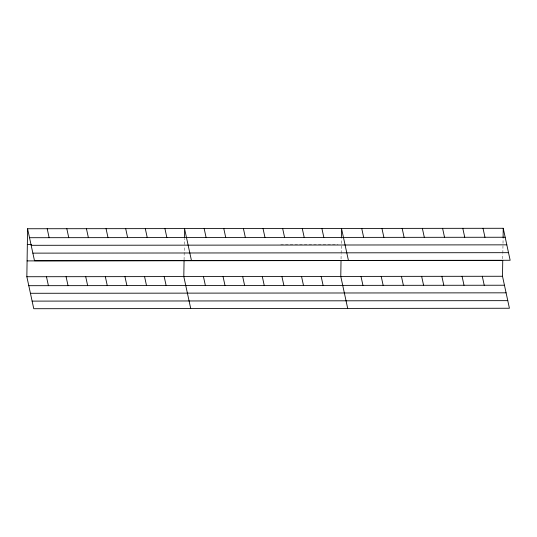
<?xml version="1.0" encoding="UTF-8"?>
<svg xmlns="http://www.w3.org/2000/svg" width="537" height="537" viewBox="0 0 537 537"><rect width="100%" height="100%" fill="white"/><g stroke="black" fill="none" stroke-linecap="round" stroke-linejoin="round"><path stroke-width="0.4" stroke-dasharray="2.69 2.01" d="M184.07 259.928L184.278 246.06M184.305 244.429L184.392 238.596M341.049 258.962L341.123 254.068M341.136 253.249L341.243 245.906M341.284 243.442L341.357 238.441M502.773 258.8L502.847 253.907M502.86 253.095L502.968 245.751M503.008 243.288L503.082 238.287M280.777 244.335L338.001 244.281"/><path stroke-width="0.81" d="M27.092 260.895L502.746 260.432L502.504 276.266L509.418 308.251L33.764 308.715L26.85 276.73L27.582 228.749L503.236 228.285L510.15 260.27L34.496 260.734L27.582 228.749M184.057 260.747L183.815 276.582L190.729 308.56M184.406 237.763L184.547 228.594L191.461 260.579M341.022 260.593L340.78 276.427L347.694 308.413M341.371 237.609L341.512 228.44L348.426 260.425M503.095 237.448L503.236 228.285M29.515 237.71L505.169 237.247M27.34 244.583L31.428 244.577M31.159 245.308L506.814 244.845M32.851 253.135L508.505 252.672M26.85 276.73L502.504 276.266M28.79 285.691L504.444 285.228M30.428 293.289L506.082 292.826M32.119 301.116L507.78 300.653M483.018 228.306L484.958 237.267M482.286 276.287L484.226 285.248M462.807 228.326L464.74 237.287M462.075 276.307L464.008 285.268M442.589 228.346L444.529 237.307M441.857 276.327L443.797 285.288M422.371 228.359L424.311 237.32M421.646 276.347L423.579 285.308M402.159 228.379L404.093 237.341M401.428 276.367L403.368 285.328M381.941 228.4L383.881 237.361M381.21 276.387L383.149 285.348M361.73 228.42L363.663 237.381M360.998 276.407L362.938 285.369M321.891 228.46L323.831 237.421M321.16 276.448L323.099 285.409M302.271 228.48L304.211 237.441M301.539 276.468L303.479 285.429M282.65 228.5L284.59 237.461M281.918 276.481L283.858 285.442M263.029 228.52L264.969 237.482M262.298 276.501L264.238 285.462M243.409 228.534L245.349 237.495M242.677 276.521L244.617 285.483M223.788 228.554L225.728 237.515M223.056 276.542L224.996 285.503M204.167 228.574L206.107 237.535M203.436 276.562L205.376 285.523M164.926 228.614L166.866 237.576M164.194 276.602L166.134 285.563M145.305 228.634L147.245 237.596M144.574 276.615L146.514 285.577M125.685 228.655L127.625 237.616M124.953 276.636L126.893 285.597M106.064 228.668L107.997 237.629M105.333 276.656L107.272 285.617M86.444 228.688L88.377 237.649M85.712 276.676L87.652 285.637M66.823 228.708L68.756 237.669M66.091 276.696L68.031 285.657M47.202 228.728L49.136 237.69M46.471 276.716L48.411 285.677"/></g></svg>
